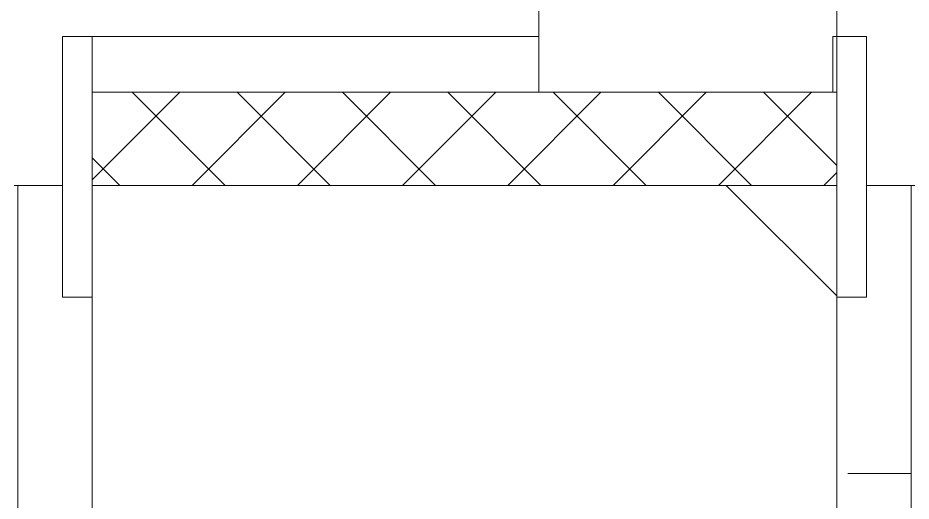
# Model space of a CAD drawing. Header units: millimetres. Extents: x -213911 to 415037, y -3642 to 107391.
# Drawn here: x 6604.7 to 6844.7, y 90701.2 to 90831.1 of the extents above; entities that cross this region are included whole.
import ezdxf

# ---------------------------------------------------------------- set-up
doc = ezdxf.new("R2010")
doc.units = ezdxf.units.MM
for name, color, linetype, lineweight, true_color in [('A-DOOR-1', 7, 'Continuous', 5, 0xc0c0c0), ('A-DOOR-FRAM-1', 7, 'Continuous', 5, 0xc0c0c0), ('A-WALL-1', 9, 'Continuous', 5, 0x808080), ('A-WALL-FNSH-1', 9, 'Continuous', 5, 0x808080)]:
    doc.layers.add(name, color=color, linetype=linetype, lineweight=lineweight, true_color=true_color)
for name, color, linetype, lineweight in [('A-DOOR-2', 7, 'Continuous', 5), ('A-FLOR', 7, 'Continuous', 9), ('I-WALL', 7, 'Continuous', 5)]:
    doc.layers.add(name, color=color, linetype=linetype, lineweight=lineweight)
pattern_1 = [(0, (0, 0), (243.84, 60.96), [20.117, -162.763, 20.117, -162.763, -975.36]), (0, (0, 0), (243.84, 60.96), [-365.76, 20.117, -345.643, 20.117, -162.763, -426.72]), (0, (0, 0), (243.84, 60.96), [-914.4, 20.117, -101.803, 20.117, -284.683]), (120, (91.44, 30.48), (-174.7129, 180.69163), [20.117, -162.763, 20.117, -162.763, -975.36]), (120, (91.44, 30.48), (-174.7129, 180.69163), [-365.76, 20.117, -345.643, 20.117, -162.763, -426.72]), (120, (91.44, 30.48), (-174.7129, 180.69163), [-914.4, 20.117, -101.803, 20.117, -284.683]), (240, (121.92, 152.4), (-69.1271, -241.65163), [20.117, -162.763, 20.117, -162.763, -975.36]), (240, (121.92, 152.4), (-69.1271, -241.65163), [-365.76, 20.117, -345.643, 20.117, -162.763, -426.72]), (240, (121.92, 152.4), (-69.1271, -241.65163), [-914.4, 20.117, -101.803, 20.117, -284.683])]

# ---------------------------------------------------------------- blocks, each defined once
blk = doc.blocks.new('110_Дверь_СКБ_1Ст_Внутренняя1 - Д-8 950x2100h_охрана-V109-Объем проектирования 1 этажа')
at = {"layer": 'A-DOOR-2'}
h = blk.add_hatch(dxfattribs=at)
h.set_pattern_fill('FP_33', color=256, style=0, pattern_type=2)
h.set_pattern_definition([(135, (1826.41, 164.685), (-14.14214, -14.14214), []), (225, (1826.41, 164.685), (14.14214, -14.14214), [])])
h.paths.add_polyline_path([(487.5, -100), (487.5, 100), (462.5, 100), (462.5, -100)])
at = {"layer": 'A-DOOR-FRAM-1'}
for p, q in [((517.5, 108), (447.5, 108)), ((447.5, 108), (447.5, 100)), ((517.5, 100), (517.5, 108)), ((462.5, 100), (437.5, 100)), ((462.5, 100), (447.5, 100)), ((447.5, 100), (447.5, 99)), ((447.5, 100), (517.5, 100)), ((447.5, 99), (462.5, 99)), ((462.5, 20), (462.5, 100)), ((487.5, 100), (462.5, 100)), ((462.5, 100), (462.5, -100)), ((462.5, 99), (462.5, 100)), ((487.5, -100), (487.5, 100)), ((427.5, 20), (462.5, 20)), ((462.5, 20), (447.5, 20)), ((447.5, 20), (447.5, -100)), ((462.5, -100), (462.5, 20)), ((447.5, -100), (462.5, -100)), ((517.5, -100), (447.5, -100)), ((447.5, -100), (447.5, -108)), ((462.5, -100), (487.5, -100)), ((517.5, -108), (517.5, -100)), ((447.5, -108), (517.5, -108))]:
    blk.add_line(p, q, dxfattribs=at)
blk = doc.blocks.new('1floor')
at = {"layer": 'I-WALL'}
h = blk.add_hatch(dxfattribs=at)
h.set_pattern_fill('FP_23', color=256, style=0, pattern_type=2)
h.set_pattern_definition([(135, (0, 0), (-141.4214, -141.4214), [])])
h.paths.add_polyline_path([(6560, 11400), (6760, 11400), (6760, 11600), (6560, 11600), (6560, 11420)])
h.paths.add_polyline_path([(6560, 12550), (6760, 12550), (6760, 14612.5), (6751.45, 14600), (6560, 14600), (6560, 12580)])
h = blk.add_hatch(dxfattribs=at)
h.set_pattern_fill('FP_191', color=256, style=0, pattern_type=2)
h.set_pattern_definition(pattern_1)
h.paths.add_polyline_path([(6780, 10900), (6780, 11600), (6768, 11600), (6768, 11570), (6760, 11570), (6760, 10900)])
h.paths.add_polyline_path([(6768, 12550), (6780, 12550), (6780, 14570), (6760, 14570), (6760, 12580), (6768, 12580)])
h = blk.add_hatch(dxfattribs=at)
h.set_pattern_fill('FP_191', color=256, style=0, pattern_type=2)
h.set_pattern_definition(pattern_1)
h.paths.add_polyline_path([(6560, 11400), (6560, 11570), (6552, 11570), (6552, 11600), (6540, 11600), (6540.95, 11420)])
h.paths.add_polyline_path([(6540, 11400), (6560, 11400), (6540, 11420)])
h.paths.add_polyline_path([(6540, 12550), (6552, 12550), (6552, 12580), (6560, 12580), (6560, 14300), (6540, 14299), (6540, 12712.5)])
at = {"layer": 'A-FLOR'}
for p, q in [((6540, 11600), (6540, 11421)), ((6780, 11600), (6768, 11600)), ((6780, 10880), (6780, 11600))]:
    blk.add_line(p, q, dxfattribs=at)
at = {"layer": 'A-WALL-1'}
for p, q in [((6552, 11600), (6540, 11600)), ((6560, 11570), (6560, 11400)), ((6760, 11400), (6760, 11570))]:
    blk.add_line(p, q, dxfattribs=at)
at = {"layer": 'A-WALL-FNSH-1'}
for p, q in [((6540, 11600), (6539, 11600)), ((6781, 11600), (6780, 11600))]:
    blk.add_line(p, q, dxfattribs=at)
at = {"layer": 'A-DOOR-1', "rotation": 270}
blk.add_blockref('110_Дверь_СКБ_1Ст_Внутренняя1 - Д-8 950x2100h_охрана-V109-Объем проектирования 1 этажа', (6660, 12087.5), dxfattribs=at)

msp = doc.modelspace()

# ---------------------------------------------------------------- block references
msp.add_blockref('1floor', (64.7, 79186.05))

doc.saveas('drawing.dxf')
